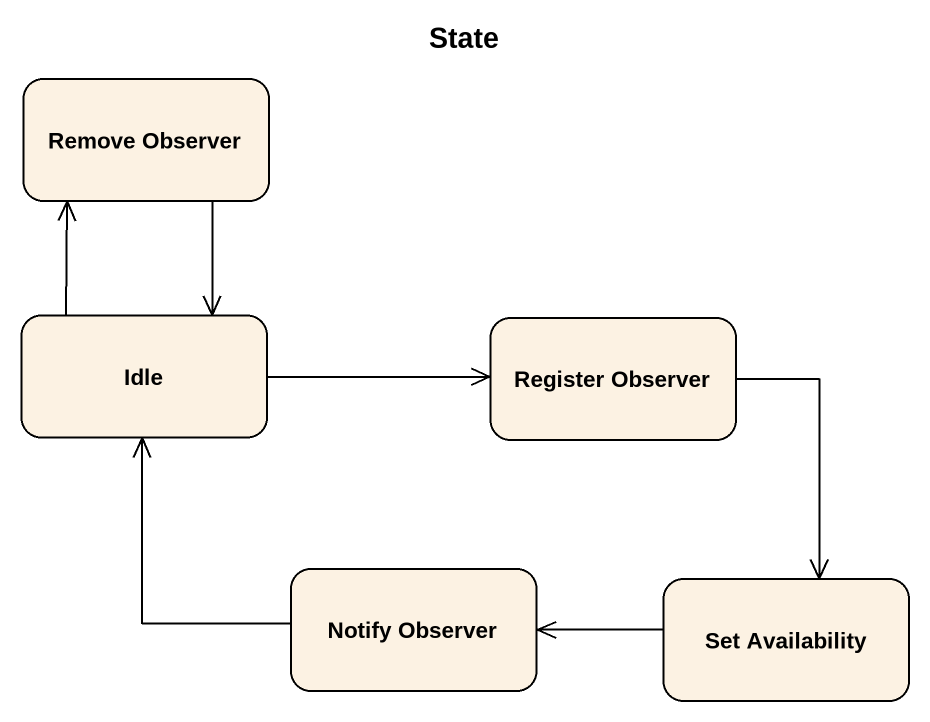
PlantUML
@startuml
title State
hide empty description
state "Remove Observer" as Remove_Observer
state Idle
state "Register Observer" as Register_Observer
state "Notify Observer" as Notify_Observer
state "Set Availability" as Set_Availability
Remove_Observer --> Idle
Idle -up-> Remove_Observer
Idle -right-> Register_Observer
Register_Observer --> Set_Availability
Notify_Observer -up-> Idle
Set_Availability -left-> Notify_Observer
@enduml
